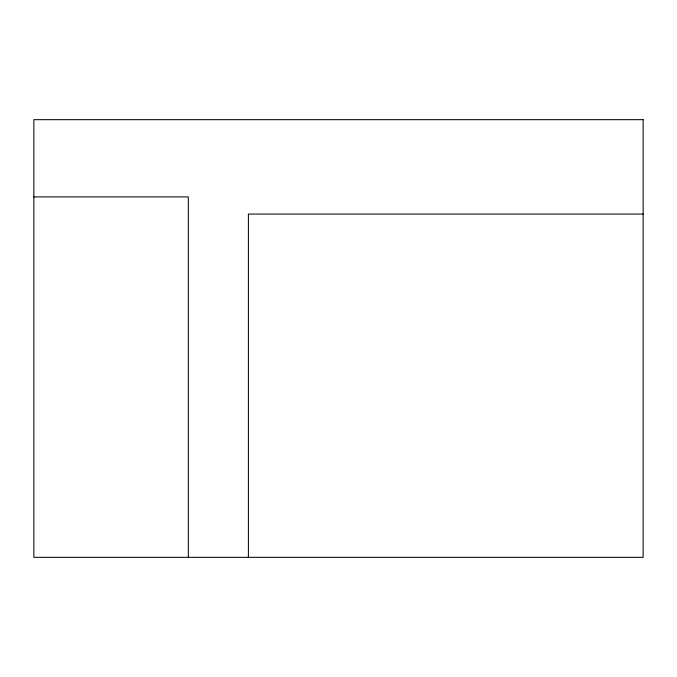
<?xml version="1.0" encoding="UTF-8"?>
<svg xmlns="http://www.w3.org/2000/svg" width="677" height="677" viewBox="0 0 677 677"><rect width="100%" height="100%" fill="white"/><g stroke="black" fill="none" stroke-linecap="round" stroke-linejoin="round"><path stroke-width="1.02" d="M33.85 196.905L188.324 196.905L188.324 557.332M643.15 214.067L248.391 214.067L248.391 557.332M643.15 119.668L33.85 119.668L33.85 557.332L643.15 557.332L643.15 119.668"/></g></svg>
